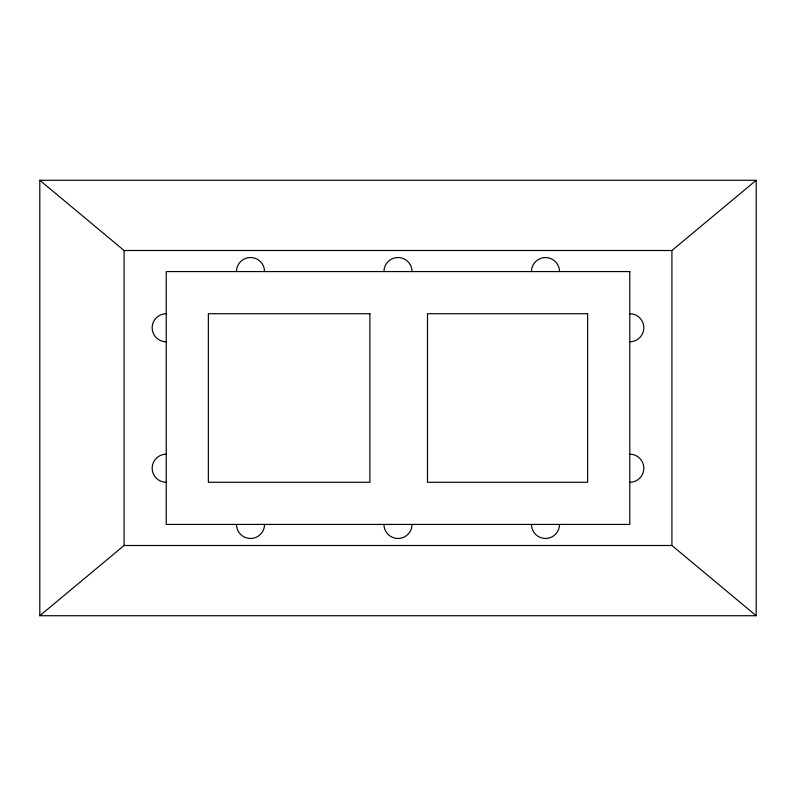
<?xml version="1.0" encoding="UTF-8"?>
<svg xmlns="http://www.w3.org/2000/svg" width="796" height="796" viewBox="0 0 796 796"><rect width="100%" height="100%" fill="white"/><g stroke="black" fill="none" stroke-linecap="round" stroke-linejoin="round"><path stroke-width="1.19" d="M39.8 615.726L124.086 545.499L671.914 545.499L756.2 615.726L756.2 180.274L39.8 180.274L39.8 615.726L756.2 615.726M39.8 180.274L124.086 250.501L671.914 250.501L756.2 180.274M629.775 313.803L632.522 313.992A14.049 14.049 0 0 1 630.691 341.782L629.775 341.723M264.471 271.575L264.272 268.769A14.049 14.049 0 0 0 236.482 270.73L236.541 271.575M559.419 271.575L559.379 269.476A14.049 14.049 0 0 0 531.539 270.003L531.569 271.575M411.93 271.575L411.93 269.745A14.049 14.049 0 0 0 384.07 269.745L384.07 271.575M671.914 250.501L671.914 545.499M124.086 250.501L124.086 545.499M166.225 482.286A14.049 14.049 0 0 1 152.175 468.237A14.049 14.049 0 0 1 166.225 454.188M559.538 524.425A14.049 14.049 0 0 1 545.499 538.474A14.049 14.049 0 0 1 531.449 524.425M412.049 524.425A14.049 14.049 0 0 1 398 538.474A14.049 14.049 0 0 1 383.951 524.425M264.551 524.425A14.049 14.049 0 0 1 250.501 538.474A14.049 14.049 0 0 1 236.462 524.425M629.775 454.188A14.049 14.049 0 0 1 643.825 468.237A14.049 14.049 0 0 1 629.775 482.286M166.225 341.812A14.049 14.049 0 0 1 152.175 327.763A14.049 14.049 0 0 1 166.225 313.714M629.775 271.575L166.225 271.575L166.225 524.425L629.775 524.425L629.775 271.575M369.901 313.714L208.363 313.714L208.363 482.286L369.901 482.286L369.901 313.714M587.637 313.714L427.502 313.714L427.502 482.286L587.637 482.286L587.637 313.714"/></g></svg>
